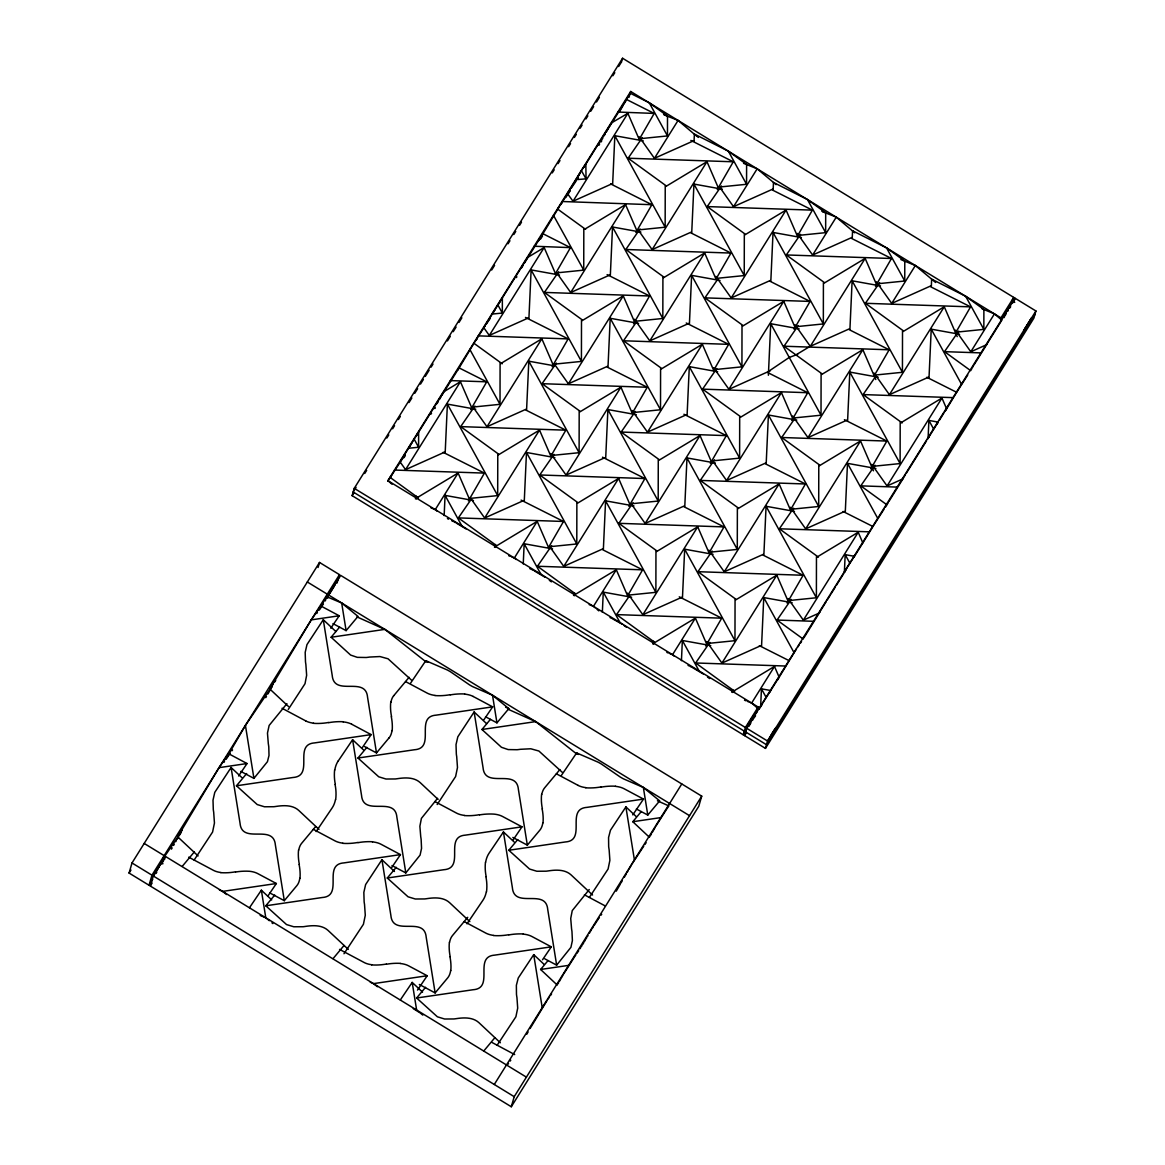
<?xml version="1.0" encoding="UTF-8"?>
<svg xmlns="http://www.w3.org/2000/svg" width="1165" height="1165" viewBox="0 0 1165 1165"><rect width="100%" height="100%" fill="white"/><g stroke="black" fill="none" stroke-linecap="round" stroke-linejoin="round"><path stroke-width="1.5" d="M416.356 499.028L416.356 496.174M418.599 447.244L418.628 432.099L408.536 448.263L418.599 447.244L413.983 438.841M495.445 547.39L495.46 544.536M470.34 498.372L497.688 495.606L497.775 454.408M472.655 407.095L500.018 404.328L500.091 363.131M502.333 313.05L502.363 297.905L492.271 314.069L502.333 313.05L497.703 304.633M574.534 595.752L574.549 592.898M549.429 546.735L576.792 543.968L576.864 502.77M551.744 455.457L579.107 452.69L579.18 411.493M554.074 364.179L581.422 361.412L581.495 320.215M556.389 272.901L583.738 270.12L583.811 228.937M653.638 644.114L653.638 641.245M628.532 595.097L655.88 592.33L655.953 551.132M630.847 503.819L658.196 501.052L658.269 459.855M633.163 412.541L660.511 409.76L660.584 368.577M635.478 321.263L662.827 318.482L662.914 277.299M637.794 229.971L665.157 227.204L665.23 186.007M640.109 138.693L667.472 135.926L667.501 116.049L649.269 102.811L630.192 93.215L623.989 103.976M732.727 692.476L732.727 689.607M707.621 643.459L734.969 640.692L735.057 599.494M709.936 552.181L737.285 549.414L737.372 508.217M712.252 460.903L739.615 458.122L739.688 416.939M714.567 369.611L741.93 366.844L742.003 325.647M716.897 278.333L744.246 275.566L744.319 234.369M719.213 187.055L746.561 184.288L746.605 164.411L728.358 151.173L694.384 134.077L694.063 141.038M789.025 600.543L816.388 597.762L816.461 556.579M791.355 509.251L818.704 506.484L818.777 465.301M793.671 417.973L821.019 415.206L821.092 374.009M795.986 326.695L823.335 323.928L823.407 282.731M798.302 235.417L825.65 232.65L825.694 212.773L807.447 199.535L773.473 182.439L773.167 189.4M872.76 466.335L900.108 463.568L900.195 422.371M875.075 375.057L902.438 372.29L902.511 331.093M877.391 283.779L904.754 281.013L904.783 261.135L886.55 247.897L852.576 230.786L852.256 237.762M956.494 332.142L983.843 329.375L983.886 309.497L965.639 296.26L931.665 279.149L931.345 286.124M445.19 452.632L447.389 404.109L475.771 409.235M444.156 515.585L445.074 495.387L473.456 500.513M528.91 318.424L531.124 269.916L559.506 275.027M526.595 409.716L528.808 361.194L554.03 365.752M524.279 500.994L526.478 452.471L554.86 457.597M523.245 563.947L524.163 543.749L552.545 548.875M612.644 184.23L614.843 135.708L643.226 140.834M610.329 275.508L612.528 227L640.91 232.112M608.014 366.786L610.212 318.278L638.595 323.389M605.698 458.063L607.897 409.556L636.279 414.682M603.368 549.356L605.582 500.834L633.964 505.959M602.349 612.309L603.266 592.111L631.634 597.237M691.733 232.592L693.947 184.07L722.329 189.196M689.418 323.87L691.617 275.348L719.999 280.474M687.102 415.148L689.301 366.64L717.684 371.752M684.787 506.425L686.986 457.918L715.368 463.029M682.472 597.703L684.671 549.196L713.053 554.322M681.438 660.672L682.355 640.473L710.737 645.599M770.837 280.954L773.036 232.432L801.418 237.558M768.376 375.261L770.72 323.71L799.103 328.836M766.191 463.51L768.405 415.002L796.787 420.114M763.876 554.788L766.075 506.28L794.457 511.391M761.561 646.065L763.759 597.558L792.142 602.684M762.682 703.15L770.72 690.51L761.444 688.835L760.643 706.674L762.332 703.733M849.926 329.316L852.125 280.794L880.507 285.92M847.61 420.594L849.809 372.072L878.192 377.198M845.295 511.872L847.494 463.35L875.876 468.476M845.63 570.457L844.363 572.481L845.178 554.642L854.455 556.317L853.829 557.321M929.015 377.678L931.228 329.156L959.596 334.282M928.898 420.434L928.097 438.288L938.189 422.109L928.898 420.434L933.529 428.851M152.775 879.24L149.033 885.254L129.082 873.051L132.009 862.974L319.516 562.447L339.466 574.651L337.02 583.039M149.033 885.254L151.96 875.177L339.466 574.651M327.54 598.3L328.515 594.936L340.704 575.408L701.723 796.146L698.796 806.224L511.289 1106.75L150.27 886.012L153.198 875.934L165.386 856.406L526.405 1077.144M161.702 864.037L164.149 855.634L144.198 843.445M164.411 859.755L165.386 856.406M318.06 567.486L319.516 562.447M746.008 730.44L743.27 734.824L352.121 495.664L354.247 488.339L622.576 58.25L1013.739 297.41L1012.036 303.279M325.326 600.892L327.278 594.179L307.327 581.99M392.037 484.247L387.887 480.65L630.702 91.467L1000.968 317.87L1000.619 319.094M621.309 62.648L622.576 58.25M628.998 97.321L630.702 91.467M511.289 1106.75L514.216 1096.673L701.723 796.146M743.27 734.824L745.396 727.499L758.153 707.053L756.449 712.907M744.581 735.61L746.707 728.3L1015.035 298.211L1035.918 310.982L1033.792 318.293L765.449 748.381L744.581 735.61L746.401 732.698M765.449 748.381L767.575 741.057L1035.918 310.982M1013.768 302.609L1015.035 298.211M1009.822 305.973L1010.244 304.881L1002.541 317.71M1003.997 317.652L1004.725 316.312M753.522 716.941C757.061 709.776 745.28 728.183 747.333 726.858M748.862 726.436L749.779 724.805M1009.385 306.803L1008.803 307.851M334.006 586.621C339.903 575.408 323.273 602.363 330.146 592.912M198.094 855.94L177.662 836.805L219.049 767.648L228.69 753.755L247.038 763.541L238.607 775.992M171.444 849.125L172.158 847.887M173.57 845.426L174.284 844.188M175.697 841.727L176.41 840.504M177.109 839.266L178.522 836.805M179.235 835.567L179.949 834.344M180.648 833.106L181.361 831.883L163.391 858.226L164.338 859.013M418.497 498.008L390.217 477.49L405.318 454.394M288.585 706.587L269.858 689.039L311.244 619.882L320.87 606.004L339.219 615.775L330.802 628.226M265.766 697.66L266.465 696.437M267.892 693.976L270.717 689.039M271.43 687.816L272.129 686.578M437.035 403.629L438.244 401.546M439.453 399.449L440.938 396.799M441.87 395.255L459.083 367.892L486.737 381.814L470.718 409.599M457.874 369.989L473.587 343.879M485.062 325.88L473.937 343.282L502.231 363.8M521.716 267.717L523.187 265.169M524.425 263.086L542.817 233.67L570.457 247.621L555.69 273.265M538.856 240.602L540.079 238.49M540.283 238.141L558.618 207.792M581.35 170.571L576.093 179.672L586.053 178.842L585.835 164.076L581.35 170.571L586.053 178.842M598.883 144.926L599.494 143.848M600.732 141.708L601.65 140.091M602.276 139.028L602.888 137.951M604.125 135.81L605.363 133.669M606.295 132.053L608.756 127.771M609.368 126.781L626.537 99.476L654.191 113.427L639.41 139.072M619.751 111.345L622.896 105.797M468.403 500.877L484.422 473.106L443.166 452.326M552.137 366.684L568.141 338.899L525.473 317.419M635.872 232.476L651.876 204.705L610.591 183.895M551.045 455.821L565.826 430.176L525.896 410.08M633.542 323.768L649.56 295.983L607.125 274.62M717.276 189.56L733.28 161.789L690.86 140.426M548.73 547.099L563.51 521.469L521.09 500.105M632.464 412.905L647.245 387.261L607.315 367.164M716.184 278.712L730.965 253.067L691.034 232.956M628.911 506.324L644.929 478.538L602.494 457.19M713.868 369.989L728.649 344.345L686.229 322.982M797.603 235.781L812.384 210.137L772.453 190.041M627.833 595.461L642.599 569.816L602.669 549.72M710.33 463.408L726.334 435.623L683.913 414.259M794.049 329.2L810.068 301.429L770.138 281.318M709.237 552.545L724.018 526.9L684.088 506.804M791.734 420.478L807.738 392.707L767.808 372.596M875.468 286.284L891.473 258.499L851.542 238.403M705.684 645.963L721.703 618.178L679.268 596.829M790.642 509.629L805.423 483.985L765.492 463.874M874.376 375.421L889.157 349.791L849.227 329.68M557.977 983.857L558.676 982.619M559.389 981.381L560.802 978.92M561.515 977.697L562.928 975.221M563.642 973.998L574.826 956.378M650.157 836.091L651.57 833.63M652.284 832.393L655.123 827.47M655.822 826.233L666.861 808.86M787.103 603.048L803.107 575.262L763.177 555.166M870.823 468.84L886.842 441.069L844.407 419.706M955.795 332.506L970.562 306.861L930.631 286.765M777.317 680.258L789.215 660.715L759.347 645.672M789.55 660.191L796.511 648.861M803.865 637.939L820.306 611.319M844.363 572.481L847.421 567.18M847.756 566.583L853.29 557.991M862.959 542.788L872.949 526.522L843.067 511.479M873.284 525.997L884.031 509.178M887.599 503.746L888.24 502.639M888.88 501.532L903.399 478.116M945.106 411.332L956.683 392.314L926.801 377.271M957.018 391.79L967.751 374.97M971.96 368.431L970.678 370.659L944.495 351.655L958.737 331.049M972.6 367.325L973.241 366.218M973.882 365.111L987.119 343.908M570.122 189.808L557.656 209.103L585.587 229.359M225.326 759.551L228.69 753.755M226.607 757.76L245.422 725.373L271.794 686.695M318.861 609.47L320.87 606.004M316.764 613.504L317.419 612.382M318.715 610.125L326.564 596.64L341.68 603.004L357.99 616.401L346.107 630.629L332.986 623.625M526.74 1034.272L528.095 1031.957M530.104 1028.491L546.895 1000.793M616.241 891.152L620.275 884.206M620.96 883.041L622.299 880.725M624.309 877.26L626.333 873.794M627.003 872.629L628.343 870.313M629.027 869.163L631.707 864.532M632.391 863.367L643.764 846.154M1005.351 315.176L1006.079 313.924M156.066 873.459L156.78 872.236M333.671 587.204L330.496 592.388M587.291 936.733L587.976 935.582M750.129 724.193L750.886 722.926M585.951 939.019L586.621 937.883M752.153 719.315L751.396 720.596M584.597 941.291L585.281 940.155M589.315 933.311L590 932.175M156.911 870.619L160.406 864.197L152.775 876.677L156.547 871.187M590.67 931.053L591.339 929.961M583.927 942.398L582.587 944.597M751.017 721.222L749.925 722.97M592.009 928.869L593.335 926.743M1007.594 311.419L1008.322 310.269M356.068 487.363L353.184 491.994L766.512 744.726L1034.855 314.637M364.718 473.5L366.655 470.412M386.838 438.04L388.775 434.953M392.62 428.793L394.542 425.706M398.386 419.546L400.309 416.458M408.973 402.58L411.857 397.964M414.74 393.333L417.623 388.717M420.507 384.086L423.39 379.47M425.312 376.382L429.157 370.208M431.094 367.135L433.016 364.048M447.433 340.923L450.316 336.306M453.214 331.675L456.098 327.059M458.981 322.428L461.864 317.797M491.674 270.018L494.572 265.387M508.027 243.805L509.95 240.733M513.794 234.558L515.731 231.471M519.575 225.311L521.498 222.224M552.268 172.901L554.191 169.813M558.035 163.653L559.972 160.566M568.622 146.688L570.544 143.615M574.389 137.441L576.311 134.368M580.17 128.194L582.092 125.106M585.937 118.947L587.859 115.859M590.742 111.243L593.626 106.612M596.509 101.996L599.393 97.365M612.863 75.783L614.785 72.696M618.63 66.536L620.552 63.449M352.121 495.664L353.942 492.737M129.082 873.051L130.961 870.051M411.696 443.21L400.076 461.908L405.566 469.641L444.506 452.209M416.109 436.147L443.894 391.688L460.423 381.712L471.942 408.245M494.79 310.021L483.795 327.7L489.3 335.447L528.24 318.016M498.576 303.963L500.469 300.934M501.096 299.915L527.614 257.48L544.157 247.519L555.661 274.052M579.748 173.818L567.457 193.594L573.02 201.239L611.96 183.808M584.014 167.061L611.61 122.82L627.877 113.311L639.396 139.844M540.677 238.898L542.526 235.956M405.566 469.641L460.423 381.712M489.3 335.447L544.157 247.519M573.02 201.239L627.877 113.311M150.27 886.012L152.149 883.012M430.992 507.896L435.259 509.615L458.107 472.99L469.612 499.523M473.34 407.517L486.97 426.725L541.841 338.797L553.346 365.329M557.059 273.309L570.704 292.517L625.561 204.603L637.08 231.136M639.09 136.713L654.439 158.323L678.074 120.432L696.553 136.057M471.024 498.795L484.655 518.003L539.512 430.074L551.03 456.607M554.744 364.587L568.389 383.809L623.246 295.881L634.765 322.414M638.478 230.393L652.123 249.601L706.98 161.673L718.485 188.206M511.508 556.841L514.347 557.977L537.196 521.352L548.715 547.885M550.725 453.476L566.074 475.087L620.93 387.159L632.435 413.691M634.459 319.268L649.793 340.879L704.665 252.951L716.169 279.498M719.883 187.478L733.528 206.686L757.177 168.794L776.123 184.667M550.113 547.157L563.758 566.365L618.615 478.436L630.119 504.969M632.144 410.546L647.478 432.157L702.335 344.243L713.854 370.776M715.863 276.353L731.212 297.963L786.069 210.035L797.588 236.568M589.17 604.62L593.451 606.339L616.3 569.714L627.804 596.247M631.517 504.227L645.162 523.449L700.019 435.521L711.538 462.054M795.258 327.846L783.754 301.313L728.897 389.241L713.548 367.63M797.282 233.437L812.617 255.048L836.266 217.156L854.731 232.782M627.498 593.116L642.847 614.727L697.704 526.798L709.223 553.331M712.936 461.311L726.581 480.519L781.438 392.59L792.943 419.138M794.967 324.715L810.301 346.325L865.158 258.397L876.677 284.93M669.7 653.55L672.54 654.701L695.389 618.076L706.893 644.609M708.917 550.186L724.251 571.811L779.123 483.883L790.627 510.416M792.637 415.992L807.986 437.603L862.843 349.675L875.803 379.528M876.371 281.799L891.72 303.41L915.355 265.518L935.626 282.498M706.602 641.478L721.936 663.089L776.793 575.16L788.312 601.693M790.321 507.27L805.67 528.881L860.527 440.953L873.473 470.806M874.056 373.077L889.405 394.687L944.262 306.759L957.208 336.612M494.28 1084.484L681.787 783.958M581.262 946.723L581.932 945.674M750.216 702.495L751.629 703.063L774.477 666.438L779.123 677.127L769.468 692.534M788.006 598.548L803.355 620.159L858.212 532.245L862.843 542.934L854.629 556.098M871.74 464.354L887.075 485.965L941.946 398.037L946.577 408.726L944.757 411.653M970.809 351.772L994.444 313.88L1001.856 320.142L986.493 344.753L970.809 351.772L955.46 330.146M1000.968 317.87L1013.739 297.41M761.895 704.665L759.027 709.325L756.726 707.359M826.335 601.446L819.039 613.139L803.355 620.159M827.252 599.975L829.99 595.592M830.907 594.121L835.465 586.81M836.383 585.354L843.678 573.646M905.511 474.563L902.773 478.946L887.075 485.965M906.414 473.092L926.495 440.909M927.413 439.453L929.35 436.263M936.922 424.133L938.189 422.109M939.281 420.434L943.839 413.109M1005.861 312.773L1005.147 313.909M752.386 720.48L753.1 719.329M772.759 732.144L768.012 740.62L775.992 727.543L773.123 731.576M593.975 925.709L595.883 922.753M579.981 948.761L580.621 947.757M753.828 718.222L755.546 715.747M578.714 950.713L576.908 953.378M1009.749 308.055L1010.667 306.715M748.498 725.183L747.581 726.523M596.495 921.835L597.092 920.947M335.826 631.488L323.288 619.736L306.978 644.58L305.186 652.385L305.492 661.837A48.61 35.445 -88.6 0 0 305.871 664.443L306.643 675.292L305.012 683.709L288.265 709.441M241.839 777.565L231.092 767.502L214.782 792.346L213.006 800.137L213.297 809.588A48.61 35.445 -88.6 0 0 213.69 812.209L214.447 823.043L212.583 832.058L194.133 860.076M338.214 760.993L352.602 739.731L363.364 749.809M249.485 907.724L261.353 890.191L271.707 899.89M362.373 747.537L371.14 734.605L351.67 724.222M410.546 683.214L425.793 660.686L447.345 669.991A13.558 2.432 32 0 1 450.593 671.841L469.379 684.772A13.558 2.432 32 0 0 472.626 686.622L492.518 695.243L508.828 708.64L496.945 722.853L485.557 716.781M268.037 895.812L276.367 883.521L257.625 873.532A18.232 10.019 -5.4 0 0 249.412 871.274A33.465 18.378 -5.4 0 0 235.563 872.032M316.137 831.592L332.185 807.869A18.946 13.805 -88.6 0 0 335.447 799.656M486.664 723.713L474.126 711.961L457.816 736.819L456.025 744.61L456.331 754.061A48.61 35.445 -88.6 0 0 456.709 756.668L457.481 767.517L455.617 776.531L437.166 804.534M394.469 871.478L381.931 859.726L365.621 884.57L363.844 892.375L364.135 901.827A48.61 35.445 -88.6 0 0 364.529 904.433L365.286 915.268L363.422 924.282L343.995 953.742M483.883 719.795L492.649 706.849L473.179 696.466M391.702 867.546L400.454 854.615L380.984 844.232A18.946 10.398 -5.4 0 0 372.45 841.887M514.202 842.033L503.44 831.956L489.052 853.231A18.946 13.805 -88.6 0 0 485.659 862.202M400.323 999.949L412.192 982.415L422.546 992.114M513.212 839.776L521.978 826.83L502.494 816.447A18.946 10.398 -5.4 0 0 493.975 814.117A34.775 19.106 -5.4 0 0 479.572 814.888M561.384 775.439L576.631 752.91L598.184 762.216A13.558 2.432 32 0 1 601.431 764.065L620.217 777.011A13.558 2.432 32 0 0 623.464 778.846L643.357 787.467L659.667 800.865L647.784 815.078L636.396 809.005M417.492 990.09L427.206 975.746L408.464 965.756A18.232 10.019 -5.4 0 0 400.25 963.513M466.976 923.816L483.024 900.108A18.946 13.805 -88.6 0 0 486.286 891.88M636.119 816.461L625.896 806.894L610.445 830.252L608.567 837.519L608.669 846.562A45.581 33.232 -88.6 0 0 609.149 849.911L609.878 860.352L608.086 869.032L589.388 897.37M543.924 964.212L533.716 954.645L518.25 978.018L516.372 985.284L516.474 994.327A45.581 33.232 -88.6 0 0 516.954 997.677L517.697 1008.118L515.891 1016.783L497.207 1045.136M632.784 814.888L643.488 799.088L624.018 788.705A18.946 10.398 -5.4 0 0 615.484 786.36M542.541 959.771L551.293 946.839L531.822 936.456A18.946 10.398 -5.4 0 0 523.289 934.126M269.858 689.039L273.367 683.884M274.547 682.166L275.712 680.447M177.662 836.805L182.352 829.931M644.944 844.436L646.109 842.717M548.074 999.075L549.239 997.356M550.404 995.638L551.584 993.92M1003.749 316.05L1002.701 317.506M598.985 144.955L599.524 144.169M601.155 141.81L601.693 141.023M568.928 191.468L570.297 189.473M577.592 178.915L578.393 177.75M571.476 187.856L574.971 182.701M575.175 182.41L576.18 180.954M560.889 204.516L561.938 202.987M565.637 197.628L567.763 194.555M568.287 193.798L569.132 192.575M569.758 191.672L570.369 190.769M516.343 277.576L516.881 276.789M486.329 324.045L490.115 318.555M476.106 340.224L477.373 338.389M430.992 414.114L431.545 413.313M434.836 408.566L435.375 407.765M390.217 477.49L391.571 475.524M387.741 481.13L391.222 476.106M403.964 457.656L405.114 455.981M665.929 185.643L628.124 158.222L642.352 137.601M582.194 319.836L544.39 292.415L558.632 271.809M498.474 454.044L460.67 426.623L474.898 406.003M663.613 276.921L625.809 249.499L640.036 228.893M579.879 411.129L542.075 383.693L556.317 363.087M496.144 545.322L458.355 517.901L470.995 499.581M745.018 234.005L707.213 206.584L721.455 185.963M661.298 368.198L623.493 340.777L636.134 322.457M577.563 502.406L539.759 474.971L553.987 454.365M742.702 325.283L704.898 297.861L717.553 279.542M658.968 459.491L621.163 432.055L635.406 411.449M575.248 593.684L537.444 566.263L551.671 545.642M824.121 282.367L786.317 254.946L800.544 234.325M740.387 416.56L702.582 389.139L716.81 368.533M656.652 550.768L618.848 523.333L633.09 502.727M821.791 373.645L783.987 346.223L798.229 325.603M738.071 507.838L700.267 480.417L714.495 459.811M654.337 642.046L616.533 614.61L629.187 596.291M903.21 330.729L865.406 303.293L879.633 282.687M819.476 464.922L781.671 437.501L794.326 419.182M735.756 599.13L697.952 571.695L712.179 551.089M902.147 422.924L863.09 394.585L875.745 376.266M818.413 557.118L779.356 528.779L793.583 508.173M734.693 691.311L695.636 662.972L709.864 642.366M886.958 504.853L860.775 485.863L875.002 465.243M803.224 639.061L777.04 620.057L791.268 599.451M885.284 507.343L886.55 505.508M853.581 557.569L854.455 556.317M797.777 647.026L799.03 645.206M800.297 643.371L801.564 641.536M319.472 609.776L321.161 607.344M321.729 606.528L322.283 605.727M322.851 604.912L323.404 604.111M223.913 762.391L224.495 761.561M226.214 759.07L227.947 756.58M228.515 755.75L229.097 754.92M229.665 754.09L230.248 753.26M231.981 750.77L232.549 749.954M162.43 862.537L161.935 863.265L162.969 863.731M162.94 861.809L163.45 861.081M667.356 808.131L668.885 805.932L657.424 800.806M597.689 920.088L598.257 919.258M598.839 918.428L599.407 917.598M601.14 915.107L601.708 914.277M575.35 955.62L575.874 954.878M507.969 1064.286L508.522 1063.485M510.212 1061.053L510.765 1060.237M411.711 680.331L388.047 658.793L379.95 656.55L369.582 657.06A45.581 36.231 -14.2 0 1 366.189 657.497L357.32 657.351L350.621 655.065L331.122 637.255L339.612 627.09M286.925 703.645L269.144 725.446L267.469 733.091L268.3 743.576A45.581 28.033 73.2 0 1 268.78 746.896L269.013 755.473L267.44 761.692L253.926 778.38L240.791 771.39M319.006 829.407L298.691 810.374C292.721 804.942 283.867 805.248 276.411 806.369A48.61 38.634 -14.2 0 1 273.775 806.719L264.47 806.777L257.232 804.564L236.466 785.778L246.674 773.545M182.235 866.367L194.38 851.848M393.755 695.665L409.075 677.316M438.127 799.423L420.201 782.618C414.23 777.186 405.376 777.492 397.92 778.613A48.61 38.634 -14.2 0 1 395.285 778.963L385.979 779.021L378.741 776.807L357.975 758.036L366.917 747.333M364.645 746.605L376.499 752.925L389.095 737.838M315.613 826.597L301.56 843.416A18.946 11.65 73.2 0 0 298.764 850.042M348.32 949.417L328.02 930.384C322.035 924.952 313.196 925.258 305.74 926.364A48.61 38.634 -14.2 0 1 303.104 926.728L293.784 926.772L286.546 924.573L265.78 905.788L274.722 895.084M269.829 892.958L284.304 900.676L296.9 885.589A18.946 11.65 73.2 0 0 299.813 878.293M562.549 772.555L538.885 751.017L530.789 748.775L520.42 749.299A45.581 36.231 -14.2 0 1 517.027 749.721L508.158 749.576L501.46 747.289L481.96 729.494L490.45 719.315M437.559 798.331L421.41 818.369L419.881 826.233L420.74 836.747A48.61 29.897 73.2 0 1 421.133 839.339L421.555 848.368L420.084 855.11L405.813 872.92L391.993 865.551M469.844 921.632L449.53 902.613C443.559 897.167 434.705 897.472 427.249 898.594A48.61 38.634 -14.2 0 1 424.613 898.943L415.308 899.001L408.056 896.802L387.29 878.017L396.246 867.313M333.074 958.606L343.995 945.529M559.914 769.541L544.594 787.889A18.946 11.65 73.2 0 0 541.783 794.515M592.548 894.997L571.039 874.857C565.069 869.425 556.215 869.716 548.759 870.837A48.61 38.634 -14.2 0 1 546.123 871.187L536.817 871.245L529.58 869.046L508.814 850.261L517.755 839.557M512.848 837.431L527.337 845.149L539.934 830.062A18.946 11.65 73.2 0 0 542.832 822.767M467.733 917.306L452.399 935.655A18.946 11.65 73.2 0 0 449.603 942.281M500.353 1042.762L478.859 1022.608C472.874 1017.176 464.034 1017.482 456.578 1018.603A48.61 38.634 -14.2 0 1 453.928 1018.953L444.622 1019.011L437.385 1016.797L416.619 998.012L425.56 987.308M419.342 984.483L435.142 992.915L447.739 977.828A18.946 11.65 73.2 0 0 450.651 970.532M649.458 837.329L632.799 821.718L641.289 811.539M589.242 889.536L572.248 910.608L570.719 918.471L571.578 928.971A48.61 29.897 73.2 0 1 571.971 931.578L572.394 940.592L570.923 947.334L556.652 965.144L544.812 958.824M557.263 985.08L540.604 969.469L547.987 960.644M483.912 1050.83L494.834 1037.753M768.551 371.387L789.258 357.422L797.705 354.349M584.495 229.345L625.561 204.603M665.914 186.429L706.98 161.673M500.761 363.553L541.841 338.797M582.18 320.623L623.246 295.881M663.584 277.707L704.665 252.951M745.003 234.791L786.069 210.035M415.337 498.766L458.107 472.99M498.445 454.831L539.512 430.074M579.864 411.9L620.93 387.159M661.269 368.985L702.335 344.243M742.688 326.069L783.754 301.313M824.092 283.153L865.158 258.397M795.928 354.888L808.903 347.068M494.441 547.128L537.196 521.352M577.549 503.193L618.615 478.436M658.953 460.262L700.019 435.521M740.372 417.347L781.438 392.59M821.776 374.431L862.843 349.675M903.181 331.515L944.262 306.759M573.529 595.49L616.3 569.714M656.638 551.555L697.704 526.798M738.042 508.624L779.123 483.883M819.461 465.709L860.527 440.953M900.865 422.793L941.946 398.037M652.618 643.852L695.389 618.076M735.727 599.902L776.793 575.16M817.146 556.987L858.212 532.245M731.722 692.214L774.477 666.438M654.439 158.323L693.597 140.805M733.528 206.686L772.686 189.152M652.123 249.601L691.063 232.17M570.704 292.517L609.644 275.1M812.617 255.048L851.775 237.514M731.212 297.963L770.152 280.532M649.793 340.879L688.748 323.448M568.389 383.809L607.329 366.378M486.97 426.725L525.925 409.294M891.72 303.41L930.879 285.876M810.301 346.325L849.241 328.894M728.853 389.372L770.327 370.703M647.478 432.157L686.418 414.74M566.074 475.087L605.014 457.656M484.655 518.003L523.595 500.571M889.405 394.687L928.345 377.256M807.986 437.603L846.926 420.172M726.581 480.519L765.521 463.102M645.162 523.449L684.103 506.018M563.758 566.365L602.698 548.933M805.67 528.881L844.61 511.45M724.251 571.811L763.206 554.38M642.847 614.727L681.787 597.296M721.936 663.089L760.876 645.658M311.244 619.882L339.219 615.775M331.122 637.255L384.843 629.377L426.259 662.069M492.649 706.849L436.103 715.15C414.434 716.65 436.176 748.236 414.522 749.736L357.975 758.036M371.14 734.605L314.594 742.906C292.925 744.406 314.667 775.977 293.012 777.492L236.466 785.778M219.049 767.648L247.038 763.541M481.96 729.494L535.682 721.616L577.097 754.308M643.488 799.088L586.942 807.374C565.273 808.874 587.014 840.46 565.36 841.96L508.814 850.261M521.978 826.83L465.432 835.13C443.763 836.63 465.505 868.216 443.85 869.716L387.29 878.017M400.454 854.615L343.908 862.901C322.254 864.415 343.981 895.987 322.326 897.501L265.78 905.788M632.799 821.718L660.788 817.612M219.413 889.958L222.631 891.4L276.367 883.521M551.293 946.839L494.746 955.125C473.092 956.64 494.819 988.211 473.165 989.726L416.619 998.012M370.252 982.182L373.47 983.624L427.206 975.746M540.604 969.469L568.593 965.377M628.124 158.222L733.28 161.789M707.213 206.584L812.384 210.137M625.809 249.499L730.965 253.067M786.317 254.946L891.473 258.499M544.39 292.415L649.56 295.983M704.898 297.861L810.068 301.429M865.406 303.293L970.562 306.861M478.232 335.855L568.141 338.899M623.493 340.777L728.649 344.345M783.987 346.223L889.157 349.791M944.495 351.655L980.915 352.893M450.316 380.591L486.737 381.814M542.075 383.693L647.245 387.261M702.582 389.139L807.738 392.707M863.09 394.585L953.014 397.629M460.67 426.623L565.826 430.176M621.163 432.055L726.334 435.623M781.671 437.501L886.842 441.069M394.498 470.048L484.422 473.106M539.759 474.971L644.929 478.538M700.267 480.417L805.423 483.985M860.775 485.863L897.196 487.101M458.355 517.901L563.51 521.469M618.848 523.333L724.018 526.9M779.356 528.779L869.279 531.822M537.444 566.263L642.599 569.816M697.952 571.695L803.107 575.262M616.533 614.61L721.703 618.178M777.04 620.057L813.461 621.294M695.636 662.972L785.545 666.031M562.04 201.501L651.876 204.705M617.858 112.044L654.191 113.427M534.138 246.237L570.457 247.621M663.613 114.49L667.501 116.049M664.472 114.971L678.074 120.432M743.561 163.333L757.177 168.794M821.806 211.214L825.694 212.773M822.65 211.695L836.266 217.156M900.894 259.577L915.355 265.518M981.935 308.71L994.444 313.88M508.654 555.69L510.081 556.258M666.846 652.415L668.273 652.982M744.522 700.209L745.935 700.777M747.362 701.345L748.789 701.913M260.159 915.442L265.795 917.802L269.304 920.7M413.255 1008.613L420.143 1012.924M356.971 616.897L384.843 629.377M505.61 707.199L508.828 708.64M507.809 709.121L535.682 721.616M447.418 518.6L448.525 519.168M451.845 520.842L452.952 521.396M454.073 521.949L455.18 522.517M456.287 523.07L466.029 528.91M529.842 568.637L530.949 569.204M532.056 569.758L533.162 570.311M534.269 570.865L545.118 577.272M610.038 617.552L611.144 618.12M612.251 618.673L622.11 624.105M688.02 665.361L689.127 665.914M690.233 666.482L691.34 667.035M692.461 667.589L703.311 673.996M405.537 681.569L427.249 693.146A18.946 10.398 -5.4 0 0 435.04 695.403M556.375 773.793L578.088 785.37M282.047 708.262L305.74 720.902M434.865 801.549L456.578 813.126A18.946 10.398 -5.4 0 0 464.369 815.383M584.393 894.822L605.014 905.817M313.341 829.334L335.054 840.897A18.946 10.398 -5.4 0 0 342.845 843.169M464.18 921.559L485.892 933.136A18.946 10.398 -5.4 0 0 493.683 935.393M188.715 857.163L213.413 870.328A18.232 10.019 -5.4 0 0 220.913 872.512M339.554 949.388L364.252 962.552A18.232 10.019 -5.4 0 0 371.752 964.737M492.198 1042.573L514.697 1054.573M1011.628 300.439L1014.73 302.332M387.887 480.65L759.463 707.839M354.247 488.339L745.396 727.499M746.707 728.3L767.575 741.057M328.515 594.936L689.534 815.675M132.009 862.974L151.96 875.177M153.198 875.934L514.216 1096.673M756.231 706.951L758.925 708.903M707.505 677.04L709.616 678.569M624.207 625.634L626.319 627.149M549.327 580.316L551.424 581.845M576.631 752.91L578.612 754.469M425.793 660.686L427.773 662.23M373.47 983.624L377.416 986.74M222.631 891.4L226.578 894.516M421.031 1013.652L422.779 1015.094M271.955 922.869L272.828 923.583M852.576 230.786L853.887 231.908M697.019 136.305L698.345 137.426M751.629 703.063L755.794 706.587M672.54 654.701L674.331 656.215M593.451 606.339L595.228 607.853M597.019 609.353L598.81 610.868M514.347 557.977L516.139 559.491M435.259 509.615L437.05 511.129M553.433 215.307L583.738 270.12M965.639 296.26L983.843 329.375M886.55 247.897L904.754 281.013M931.228 329.156L961.445 384.115M807.447 199.535L825.65 232.65M852.125 280.794L902.438 372.29M728.358 151.173L746.561 184.288M773.036 232.432L823.335 323.928M849.809 372.072L900.108 463.568M649.269 102.811L667.472 135.926M693.947 184.07L744.246 275.566M770.72 323.71L821.019 415.206M847.494 463.35L877.711 518.323M614.843 135.708L665.157 227.204M691.617 275.348L741.93 366.844M768.405 415.002L818.704 506.484M845.178 554.642L849.795 563.044M612.528 227L662.827 318.482M689.301 366.64L739.615 458.122M766.075 506.28L816.388 597.762M610.212 318.278L660.511 409.76M686.986 457.918L737.285 549.414M763.759 597.558L793.977 652.516M531.124 269.916L581.422 361.412M607.897 409.556L658.196 501.052M684.671 549.196L734.969 640.692M761.444 688.835L766.075 697.253M528.808 361.194L579.107 452.69M605.582 500.834L655.88 592.33M682.355 640.473L699.102 670.938M469.801 349.369L500.018 404.328M526.478 452.471L576.792 543.968M603.266 592.111L620.013 622.576M447.389 404.109L497.688 495.606M524.163 543.749L540.909 574.214M445.074 495.387L461.821 525.852M643.357 787.467L647.784 815.078M625.896 806.894L634.401 859.901M556.652 965.144L547.71 909.341C545.759 887.832 514.333 909.268 512.396 887.759L503.44 831.956M527.337 845.149L518.381 789.346C516.444 767.837 485.019 789.273 483.067 767.764L474.126 711.961M492.518 695.243L496.945 722.853M533.716 954.645L542.206 1007.652M435.142 992.915L426.186 937.111C424.249 915.603 392.823 937.039 390.887 915.515L381.931 859.726M405.813 872.92L396.872 817.116C394.92 795.608 363.495 817.044 361.558 795.52L352.602 739.731M376.499 752.925L367.543 697.121C365.606 675.613 334.18 697.049 332.229 675.54L323.288 619.736M412.192 982.415L416.633 1010.026M341.68 603.004L346.107 630.629M284.304 900.676L275.362 844.887C273.411 823.364 241.985 844.814 240.048 823.291L231.092 767.502M245.422 725.373L253.926 778.38M261.353 890.191L265.795 917.802M449.952 956.742A34.775 21.392 73.2 0 1 450.826 970.634M450.2 956.727A34.382 21.145 73.2 0 1 449.384 942.15M508.901 934.898A34.775 19.106 -5.4 0 1 523.347 933.966M508.814 934.694A34.382 18.888 -5.4 0 1 493.611 935.568M542.147 808.976A34.775 21.392 73.2 0 1 543.021 822.869M542.395 808.976A34.382 21.145 73.2 0 1 541.579 794.384M601.082 787.132A34.775 19.106 -5.4 0 1 615.542 786.215M601.009 786.928A34.382 18.888 -5.4 0 1 585.806 787.817M585.879 787.627A18.946 10.398 -5.4 0 1 578.058 785.385M486.169 876.604A34.775 25.353 -88.6 0 1 485.456 862.158M485.892 876.721A34.382 25.077 -88.6 0 1 486.519 891.939M479.499 814.685A34.382 18.888 -5.4 0 1 464.296 815.573M299.114 864.517A34.775 21.392 73.2 0 1 299.988 878.395M299.361 864.503A34.382 21.145 73.2 0 1 298.546 849.926M358.063 842.659A34.775 19.106 -5.4 0 1 372.509 841.742M357.975 842.455A34.382 18.888 -5.4 0 1 342.772 843.344M391.993 730.542A18.946 11.65 73.2 0 1 389.11 737.867M391.309 716.752A34.775 21.392 73.2 0 1 392.183 730.644M391.557 716.737A34.382 21.145 73.2 0 1 390.741 702.16M390.945 702.291A18.946 11.65 73.2 0 1 393.726 695.636M464.646 694.136A18.946 10.398 -5.4 0 1 473.208 696.452M450.243 694.908A34.775 19.106 -5.4 0 1 464.704 693.976M450.171 694.704A34.382 18.888 -5.4 0 1 434.967 695.578M334.821 769.978A18.946 13.805 -88.6 0 1 338.185 760.978M335.331 784.38A34.775 25.353 -88.6 0 1 334.617 769.934M335.054 784.496A34.382 25.077 -88.6 0 1 335.68 799.7M343.136 721.892A18.946 10.398 -5.4 0 1 351.684 724.208M328.734 722.664A34.775 19.106 -5.4 0 1 343.194 721.732M328.661 722.46A34.382 18.888 -5.4 0 1 313.458 723.334M313.531 723.159A18.946 10.398 -5.4 0 1 305.711 720.917M386.387 964.256A33.465 18.378 -5.4 0 1 400.309 963.368M386.314 964.052A33.086 18.174 -5.4 0 1 371.679 964.911M235.476 871.828A33.086 18.174 -5.4 0 1 220.84 872.672M1023.598 330.831L1031.578 317.914L1023.642 330.685"/></g></svg>
